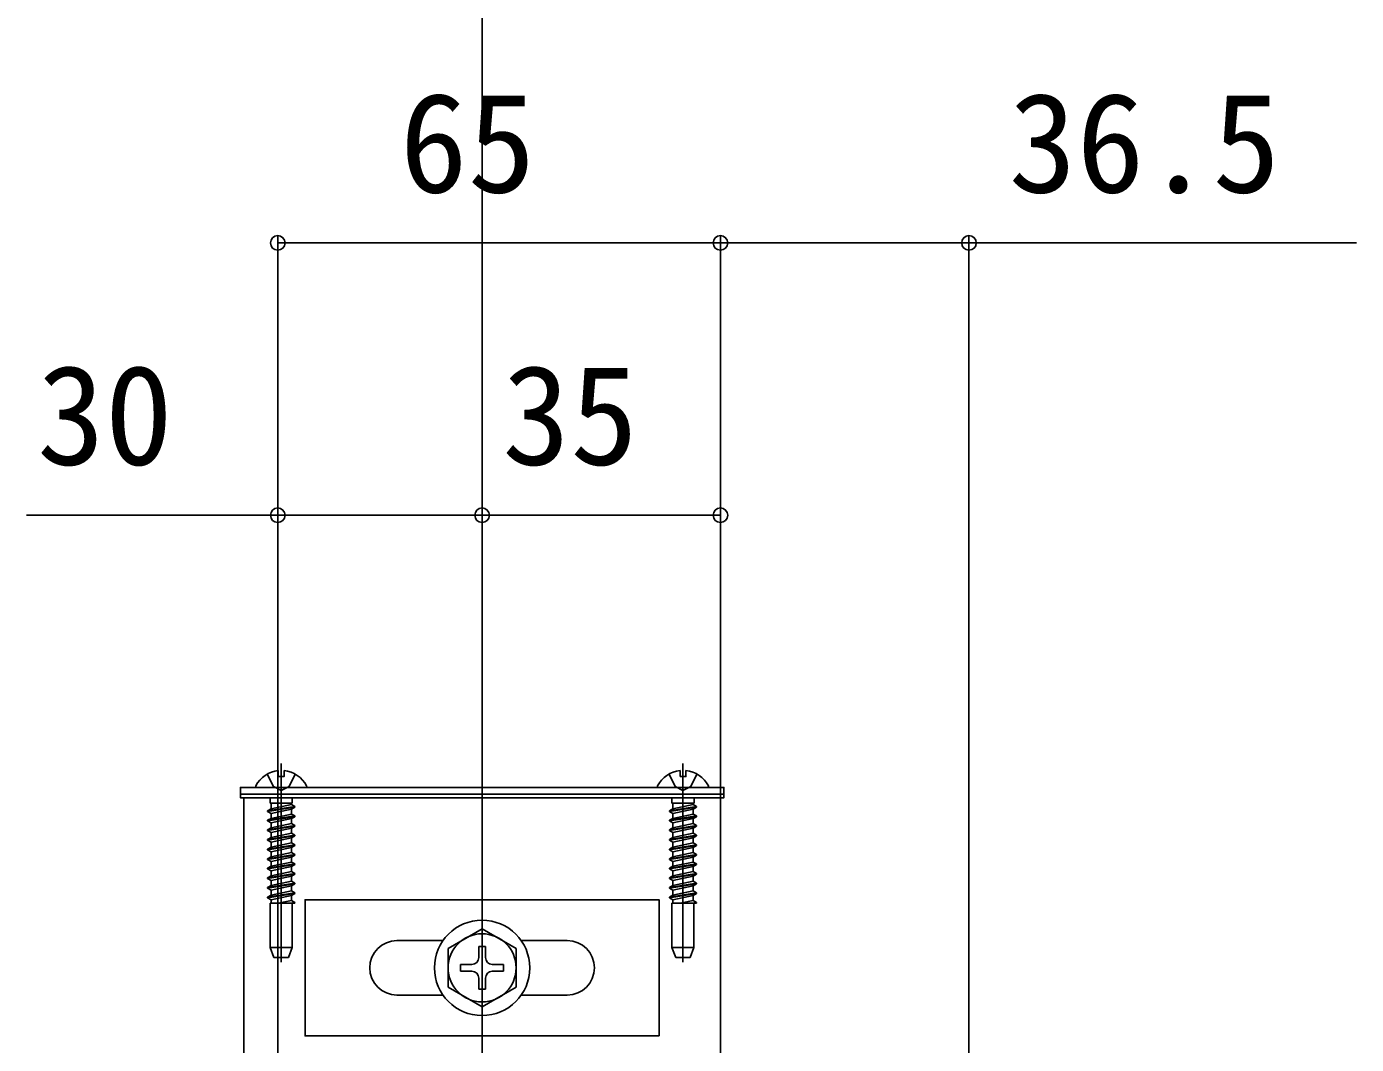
# Model space of a CAD drawing. Units: millimetres, scale not verified. Extents: x -875 to 875, y -1304 to 1296.
# Drawn here: x -704.9 to -509.6, y 413.6 to 563.1 of the extents above; entities that cross this region are included whole.
import ezdxf
from ezdxf.enums import TextEntityAlignment as Align

# ---------------------------------------------------------------- set-up
doc = ezdxf.new("R2010")
doc.units = ezdxf.units.MM
doc.header["$LTSCALE"] = 8
for name, color, linetype in [('0-4_YKK_12', 2, 'Continuous'), ('0-5_YKK_13', 4, 'Continuous'), ('0-6_YKK_D', 6, 'Continuous')]:
    doc.layers.add(name, color=color, linetype=linetype)
doc.styles.add('ＭＳ ゴシック', font='')
doc.styles.get('ＭＳ ゴシック').set_extended_font_data('MS Gothic')

msp = doc.modelspace()

# ---------------------------------------------------------------- linework, layer by layer
at = {"layer": '0-4_YKK_12'}
for p, q in [((-638, 965.8), (-638, -17.314)), ((-667.5, 454.8), (-667.5, 425.639)), ((-608.5, 454.8), (-608.5, 425.639)), ((-603, 449.8), (-673, 449.8)), ((-673, 449.8), (-673, 199.8)), ((-603, 449.8), (-603, 359.3))]:
    msp.add_line(p, q, dxfattribs=at)
at = {"layer": '0-5_YKK_13'}
for p, q in [((-669.55, 453.266), (-668.645, 451.451)), ((-667.925, 453.778), (-667.925, 452.9)), ((-665.45, 453.266), (-666.355, 451.451)), ((-610.55, 453.266), (-609.645, 451.451)), ((-608.925, 453.778), (-608.925, 452.9)), ((-606.45, 453.266), (-607.355, 451.451)), ((-671.096, 451.3), (-663.904, 451.3)), ((-667.5, 450.842), (-668.645, 451.451)), ((-667.5, 450.842), (-666.355, 451.451)), ((-612.096, 451.3), (-604.904, 451.3)), ((-608.5, 450.842), (-609.645, 451.451)), ((-608.5, 450.842), (-607.355, 451.451)), ((-669.12, 449.8), (-669.12, 448.993)), ((-665.88, 449.8), (-665.88, 448.993)), ((-610.12, 449.8), (-610.12, 448.993)), ((-606.88, 449.8), (-606.88, 448.993)), ((-665.5, 448.519), (-669.5, 447.886)), ((-665.5, 448.419), (-669.5, 447.786)), ((-669.5, 447.886), (-669, 448.174)), ((-669.5, 447.886), (-669.5, 447.786)), ((-669.5, 447.786), (-669, 447.497)), ((-665.88, 448.993), (-669.12, 448.993)), ((-669, 448.993), (-669, 448.174)), ((-666, 448.808), (-669, 448.174)), ((-666, 448.13), (-669, 447.497)), ((-669, 447.496), (-669, 446.764)), ((-666, 447.398), (-669, 446.764)), ((-666, 448.993), (-666, 448.808)), ((-665.5, 448.519), (-666, 448.808)), ((-665.5, 448.419), (-666, 448.13)), ((-666, 448.129), (-666, 447.398)), ((-665.5, 447.109), (-666, 447.398)), ((-665.5, 448.419), (-665.5, 448.519)), ((-606.5, 448.519), (-610.5, 447.886)), ((-606.5, 448.419), (-610.5, 447.786)), ((-610.5, 447.886), (-610, 448.174)), ((-610.5, 447.886), (-610.5, 447.786)), ((-610.5, 447.786), (-610, 447.497)), ((-606.88, 448.993), (-610.12, 448.993)), ((-610, 448.993), (-610, 448.174)), ((-607, 448.808), (-610, 448.174)), ((-607, 448.13), (-610, 447.497)), ((-610, 447.496), (-610, 446.764)), ((-607, 447.398), (-610, 446.764)), ((-607, 448.993), (-607, 448.808)), ((-606.5, 448.519), (-607, 448.808)), ((-606.5, 448.419), (-607, 448.13)), ((-607, 448.129), (-607, 447.398)), ((-606.5, 447.109), (-607, 447.398)), ((-606.5, 448.419), (-606.5, 448.519)), ((-665.5, 447.109), (-669.5, 446.476)), ((-665.5, 447.009), (-669.5, 446.376)), ((-669.5, 446.476), (-669, 446.764)), ((-669.5, 446.476), (-669.5, 446.376)), ((-669.5, 446.376), (-669, 446.087)), ((-665.5, 445.699), (-669.5, 445.066)), ((-665.5, 445.599), (-669.5, 444.966)), ((-669.5, 445.066), (-669, 445.354)), ((-666, 446.72), (-669, 446.087)), ((-669, 446.086), (-669, 445.354)), ((-666, 445.988), (-669, 445.354)), ((-666, 445.31), (-669, 444.677)), ((-665.5, 447.009), (-666, 446.72)), ((-666, 446.719), (-666, 445.988)), ((-665.5, 445.699), (-666, 445.988)), ((-665.5, 445.599), (-666, 445.31)), ((-666, 445.309), (-666, 444.578)), ((-665.5, 447.009), (-665.5, 447.109)), ((-665.5, 445.599), (-665.5, 445.699)), ((-606.5, 447.109), (-610.5, 446.476)), ((-606.5, 447.009), (-610.5, 446.376)), ((-610.5, 446.476), (-610, 446.764)), ((-610.5, 446.476), (-610.5, 446.376)), ((-610.5, 446.376), (-610, 446.087)), ((-606.5, 445.699), (-610.5, 445.066)), ((-606.5, 445.599), (-610.5, 444.966)), ((-610.5, 445.066), (-610, 445.354)), ((-607, 446.72), (-610, 446.087)), ((-610, 446.086), (-610, 445.354)), ((-607, 445.988), (-610, 445.354)), ((-607, 445.31), (-610, 444.677)), ((-606.5, 447.009), (-607, 446.72)), ((-607, 446.719), (-607, 445.988)), ((-606.5, 445.699), (-607, 445.988)), ((-606.5, 445.599), (-607, 445.31)), ((-607, 445.309), (-607, 444.578)), ((-606.5, 447.009), (-606.5, 447.109)), ((-606.5, 445.599), (-606.5, 445.699)), ((-669.5, 445.066), (-669.5, 444.966)), ((-669.5, 444.966), (-669, 444.677)), ((-665.5, 444.289), (-669.5, 443.656)), ((-665.5, 444.189), (-669.5, 443.556)), ((-669.5, 443.656), (-669, 443.944)), ((-669.5, 443.656), (-669.5, 443.556)), ((-669.5, 443.556), (-669, 443.267)), ((-669, 444.676), (-669, 443.944)), ((-666, 444.578), (-669, 443.944)), ((-666, 443.9), (-669, 443.267)), ((-665.5, 444.289), (-666, 444.578)), ((-665.5, 444.189), (-666, 443.9)), ((-666, 443.899), (-666, 443.168)), ((-665.5, 444.189), (-665.5, 444.289)), ((-610.5, 445.066), (-610.5, 444.966)), ((-610.5, 444.966), (-610, 444.677)), ((-606.5, 444.289), (-610.5, 443.656)), ((-606.5, 444.189), (-610.5, 443.556)), ((-610.5, 443.656), (-610, 443.944)), ((-610.5, 443.656), (-610.5, 443.556)), ((-610.5, 443.556), (-610, 443.267)), ((-610, 444.676), (-610, 443.944)), ((-607, 444.578), (-610, 443.944)), ((-607, 443.9), (-610, 443.267)), ((-606.5, 444.289), (-607, 444.578)), ((-606.5, 444.189), (-607, 443.9)), ((-607, 443.899), (-607, 443.168)), ((-606.5, 444.189), (-606.5, 444.289)), ((-665.5, 442.879), (-669.5, 442.246)), ((-665.5, 442.779), (-669.5, 442.146)), ((-669.5, 442.246), (-669, 442.534)), ((-669.5, 442.246), (-669.5, 442.146)), ((-669.5, 442.146), (-669, 441.857)), ((-665.5, 441.469), (-669.5, 440.836)), ((-665.5, 441.369), (-669.5, 440.736)), ((-669, 443.266), (-669, 442.534)), ((-666, 443.168), (-669, 442.534)), ((-666, 442.49), (-669, 441.857)), ((-669, 441.856), (-669, 441.124)), ((-666, 441.758), (-669, 441.124)), ((-665.5, 442.879), (-666, 443.168)), ((-665.5, 442.779), (-666, 442.49)), ((-666, 442.489), (-666, 441.758)), ((-665.5, 441.469), (-666, 441.758)), ((-665.5, 441.369), (-666, 441.08)), ((-665.5, 442.779), (-665.5, 442.879)), ((-665.5, 441.369), (-665.5, 441.469)), ((-606.5, 442.879), (-610.5, 442.246)), ((-606.5, 442.779), (-610.5, 442.146)), ((-610.5, 442.246), (-610, 442.534)), ((-610.5, 442.246), (-610.5, 442.146)), ((-610.5, 442.146), (-610, 441.857)), ((-606.5, 441.469), (-610.5, 440.836)), ((-606.5, 441.369), (-610.5, 440.736)), ((-610, 443.266), (-610, 442.534)), ((-607, 443.168), (-610, 442.534)), ((-607, 442.49), (-610, 441.857)), ((-610, 441.856), (-610, 441.124)), ((-607, 441.758), (-610, 441.124)), ((-606.5, 442.879), (-607, 443.168)), ((-606.5, 442.779), (-607, 442.49)), ((-607, 442.489), (-607, 441.758)), ((-606.5, 441.469), (-607, 441.758)), ((-606.5, 441.369), (-607, 441.08)), ((-606.5, 442.779), (-606.5, 442.879)), ((-606.5, 441.369), (-606.5, 441.469)), ((-669.5, 440.836), (-669, 441.124)), ((-669.5, 440.836), (-669.5, 440.736)), ((-669.5, 440.736), (-669, 440.447)), ((-665.5, 440.059), (-669.5, 439.426)), ((-665.5, 439.959), (-669.5, 439.326)), ((-669.5, 439.426), (-669, 439.714)), ((-669.5, 439.426), (-669.5, 439.326)), ((-666, 441.08), (-669, 440.447)), ((-669, 440.446), (-669, 439.714)), ((-666, 440.348), (-669, 439.714)), ((-666, 439.67), (-669, 439.037)), ((-666, 441.079), (-666, 440.348)), ((-665.5, 440.059), (-666, 440.348)), ((-665.5, 439.959), (-666, 439.67)), ((-666, 439.669), (-666, 438.938)), ((-665.5, 439.959), (-665.5, 440.059)), ((-610.5, 440.836), (-610, 441.124)), ((-610.5, 440.836), (-610.5, 440.736)), ((-610.5, 440.736), (-610, 440.447)), ((-606.5, 440.059), (-610.5, 439.426)), ((-606.5, 439.959), (-610.5, 439.326)), ((-610.5, 439.426), (-610, 439.714)), ((-610.5, 439.426), (-610.5, 439.326)), ((-607, 441.08), (-610, 440.447)), ((-610, 440.446), (-610, 439.714)), ((-607, 440.348), (-610, 439.714)), ((-607, 439.67), (-610, 439.037)), ((-607, 441.079), (-607, 440.348)), ((-606.5, 440.059), (-607, 440.348)), ((-606.5, 439.959), (-607, 439.67)), ((-607, 439.669), (-607, 438.938)), ((-606.5, 439.959), (-606.5, 440.059)), ((-669.5, 439.326), (-669, 439.037)), ((-665.5, 438.649), (-669.5, 438.016)), ((-665.5, 438.549), (-669.5, 437.916)), ((-669.5, 438.016), (-669, 438.304)), ((-669.5, 438.016), (-669.5, 437.916)), ((-669.5, 437.916), (-669, 437.627)), ((-669, 439.036), (-669, 438.304)), ((-666, 438.938), (-669, 438.304)), ((-666, 438.26), (-669, 437.627)), ((-669, 437.626), (-669, 436.894)), ((-666, 437.528), (-669, 436.894)), ((-665.5, 438.649), (-666, 438.938)), ((-665.5, 438.549), (-666, 438.26)), ((-666, 438.259), (-666, 437.528)), ((-665.5, 437.239), (-666, 437.528)), ((-665.5, 438.549), (-665.5, 438.649)), ((-610.5, 439.326), (-610, 439.037)), ((-606.5, 438.649), (-610.5, 438.016)), ((-606.5, 438.549), (-610.5, 437.916)), ((-610.5, 438.016), (-610, 438.304)), ((-610.5, 438.016), (-610.5, 437.916)), ((-610.5, 437.916), (-610, 437.627)), ((-610, 439.036), (-610, 438.304)), ((-607, 438.938), (-610, 438.304)), ((-607, 438.26), (-610, 437.627)), ((-610, 437.626), (-610, 436.894)), ((-607, 437.528), (-610, 436.894)), ((-606.5, 438.649), (-607, 438.938)), ((-606.5, 438.549), (-607, 438.26)), ((-607, 438.259), (-607, 437.528)), ((-606.5, 437.239), (-607, 437.528)), ((-606.5, 438.549), (-606.5, 438.649)), ((-665.5, 437.239), (-669.5, 436.606)), ((-665.5, 437.139), (-669.5, 436.506)), ((-669.5, 436.606), (-669, 436.894)), ((-669.5, 436.606), (-669.5, 436.506)), ((-669.5, 436.506), (-669, 436.217)), ((-665.5, 435.829), (-669.5, 435.196)), ((-665.5, 435.729), (-669.5, 435.096)), ((-669.5, 435.196), (-669, 435.484)), ((-666, 436.85), (-669, 436.217)), ((-669, 436.216), (-669, 435.484)), ((-666, 436.118), (-669, 435.484)), ((-665.5, 437.139), (-666, 436.85)), ((-666, 436.849), (-666, 436.118)), ((-665.5, 435.829), (-666, 436.118)), ((-665.5, 435.729), (-666, 435.44)), ((-665.5, 437.139), (-665.5, 437.239)), ((-665.5, 435.729), (-665.5, 435.829)), ((-606.5, 437.239), (-610.5, 436.606)), ((-606.5, 437.139), (-610.5, 436.506)), ((-610.5, 436.606), (-610, 436.894)), ((-610.5, 436.606), (-610.5, 436.506)), ((-610.5, 436.506), (-610, 436.217)), ((-606.5, 435.829), (-610.5, 435.196)), ((-606.5, 435.729), (-610.5, 435.096)), ((-610.5, 435.196), (-610, 435.484)), ((-607, 436.85), (-610, 436.217)), ((-610, 436.216), (-610, 435.484)), ((-607, 436.118), (-610, 435.484)), ((-606.5, 437.139), (-607, 436.85)), ((-607, 436.849), (-607, 436.118)), ((-606.5, 435.829), (-607, 436.118)), ((-606.5, 435.729), (-607, 435.44)), ((-606.5, 437.139), (-606.5, 437.239)), ((-606.5, 435.729), (-606.5, 435.829)), ((-669.5, 435.196), (-669.5, 435.096)), ((-669.5, 435.096), (-669, 434.807)), ((-665.533, 434.3), (-669.116, 434.3)), ((-669.116, 434.3), (-669.116, 427.8)), ((-666, 435.44), (-669, 434.807)), ((-669, 434.806), (-669, 434.3)), ((-666, 434.708), (-667.931, 434.3)), ((-665.5, 434.419), (-666.252, 434.3)), ((-666, 435.439), (-666, 434.708)), ((-665.5, 434.419), (-666, 434.708)), ((-665.884, 434.3), (-665.884, 427.8)), ((-665.5, 434.319), (-665.62, 434.3)), ((-665.5, 434.319), (-665.533, 434.3)), ((-665.5, 434.319), (-665.5, 434.419)), ((-610.5, 435.196), (-610.5, 435.096)), ((-610.5, 435.096), (-610, 434.807)), ((-606.533, 434.3), (-610.116, 434.3)), ((-610.116, 434.3), (-610.116, 427.8)), ((-607, 435.44), (-610, 434.807)), ((-610, 434.806), (-610, 434.3)), ((-607, 434.708), (-608.931, 434.3)), ((-606.5, 434.419), (-607.252, 434.3)), ((-607, 435.439), (-607, 434.708)), ((-606.5, 434.419), (-607, 434.708)), ((-606.884, 434.3), (-606.884, 427.8)), ((-606.5, 434.319), (-606.62, 434.3)), ((-606.5, 434.319), (-606.533, 434.3)), ((-606.5, 434.319), (-606.5, 434.419)), ((-638, 430.55), (-643, 427.663)), ((-638, 430.55), (-633, 427.663)), ((-669.116, 427.8), (-668.57, 426.3)), ((-643.745, 428.8), (-650.5, 428.8)), ((-638.5, 427.95), (-638.5, 426.3)), ((-637.5, 427.95), (-638.5, 427.95)), ((-637.5, 427.95), (-637.5, 426.3)), ((-625.5, 428.8), (-632.255, 428.8)), ((-610.116, 427.8), (-609.57, 426.3)), ((-668.57, 426.3), (-666.43, 426.3)), ((-643, 427.663), (-643, 421.937)), ((-633, 421.937), (-633, 427.663)), ((-609.57, 426.3), (-607.43, 426.3)), ((-641.15, 425.3), (-639.5, 425.3)), ((-641.15, 425.3), (-641.15, 424.3)), ((-641.15, 424.3), (-639.5, 424.3)), ((-636.5, 425.3), (-634.85, 425.3)), ((-636.5, 424.3), (-634.85, 424.3)), ((-634.85, 424.3), (-634.85, 425.3)), ((-638, 419.05), (-643, 421.937)), ((-638.5, 423.3), (-638.5, 421.65)), ((-638, 419.05), (-633, 421.937)), ((-637.5, 423.3), (-637.5, 421.65)), ((-643.745, 420.8), (-650.5, 420.8)), ((-638.5, 421.65), (-637.5, 421.65)), ((-625.5, 420.8), (-632.255, 420.8))]:
    msp.add_line(p, q, dxfattribs=at)
for points in [[(-667.075, 453.778), (-667.075, 452.9), (-667.925, 452.9)], [(-608.075, 453.778), (-608.075, 452.9), (-608.925, 452.9)], [(-638, 451.3), (-673.5, 451.3), (-673.5, 450.3), (-638, 450.3)], [(-638, 451.3), (-602.5, 451.3), (-602.5, 450.3), (-638, 450.3)], [(-638, 449.8), (-673.5, 449.8), (-673.5, 450.3), (-638, 450.3)], [(-638, 449.8), (-602.5, 449.8), (-602.5, 450.3), (-638, 450.3)], [(-669.116, 427.8), (-665.884, 427.8), (-666.43, 426.3)], [(-610.116, 427.8), (-606.884, 427.8), (-607.43, 426.3)]]:
    msp.add_lwpolyline(points, dxfattribs=at)
msp.add_lwpolyline([(-612, 414.8), (-612, 434.8), (-664, 434.8), (-664, 414.8)], close=True, dxfattribs=at)
for radius in [7, 5]:
    msp.add_circle((-638, 424.8), radius, dxfattribs=at)
for centre, radius, start, end in [((-667.5, 449.6), 4.2, 95.80773, 152.71904), ((-667.5, 449.6), 4.2, 27.28096, 84.19227), ((-608.5, 449.6), 4.2, 95.80773, 152.71904), ((-608.5, 449.6), 4.2, 27.28096, 84.19227), ((-671.096, 451.454), 0.154, 152.71904, 270), ((-663.904, 451.454), 0.154, 270, 27.28096), ((-612.096, 451.454), 0.154, 152.71904, 270), ((-604.904, 451.454), 0.154, 270, 27.28096), ((-650.5, 424.8), 4, 90, 270), ((-625.5, 424.8), 4, 270, 90), ((-639.5, 426.3), 1, 270, 0), ((-636.5, 426.3), 1, 180, 270), ((-639.5, 423.3), 1, 0, 90), ((-636.5, 423.3), 1, 90, 180)]:
    msp.add_arc(centre, radius, start, end, dxfattribs=at)
at = {"layer": '0-6_YKK_D'}
for p, q in [((-668, 368.5), (-668, 532.3)), ((-668, 531.3), (-603, 531.3)), ((-603, 368.5), (-603, 532.3)), ((-603, 368.5), (-603, 532.3)), ((-566.5, 359.3), (-566.5, 532.3)), ((-668, 452.3), (-668, 492.3)), ((-638, 452.3), (-638, 492.3)), ((-638, 453.3), (-638, 492.3)), ((-603, 368.5), (-603, 492.3)), ((-638, 491.3), (-603, 491.3))]:
    msp.add_line(p, q, dxfattribs=at)
for points in [[(-603, 531.3), (-566.5, 531.3), (-509.609, 531.3)], [(-638, 491.3), (-668, 491.3), (-704.891, 491.3)]]:
    msp.add_lwpolyline(points, dxfattribs=at)
for centre in [(-668, 531.3), (-603, 531.3), (-603, 531.3), (-566.5, 531.3), (-668, 491.3), (-638, 491.3), (-638, 491.3), (-603, 491.3)]:
    msp.add_circle(centre, 1.075, dxfattribs=at)

# ---------------------------------------------------------------- texts
at = {"layer": '0-6_YKK_D', "style": 'ＭＳ ゴシック'}
for s, p in [('65', (-650.102, 534.3)), ('36.5', (-560.677, 534.3)), ('30', (-703.368, 494.3)), ('35', (-635.045, 494.3))]:
    msp.add_text(s, height=14.66, dxfattribs=at).set_placement(p, align=Align.BOTTOM_LEFT)

doc.saveas('drawing.dxf')
